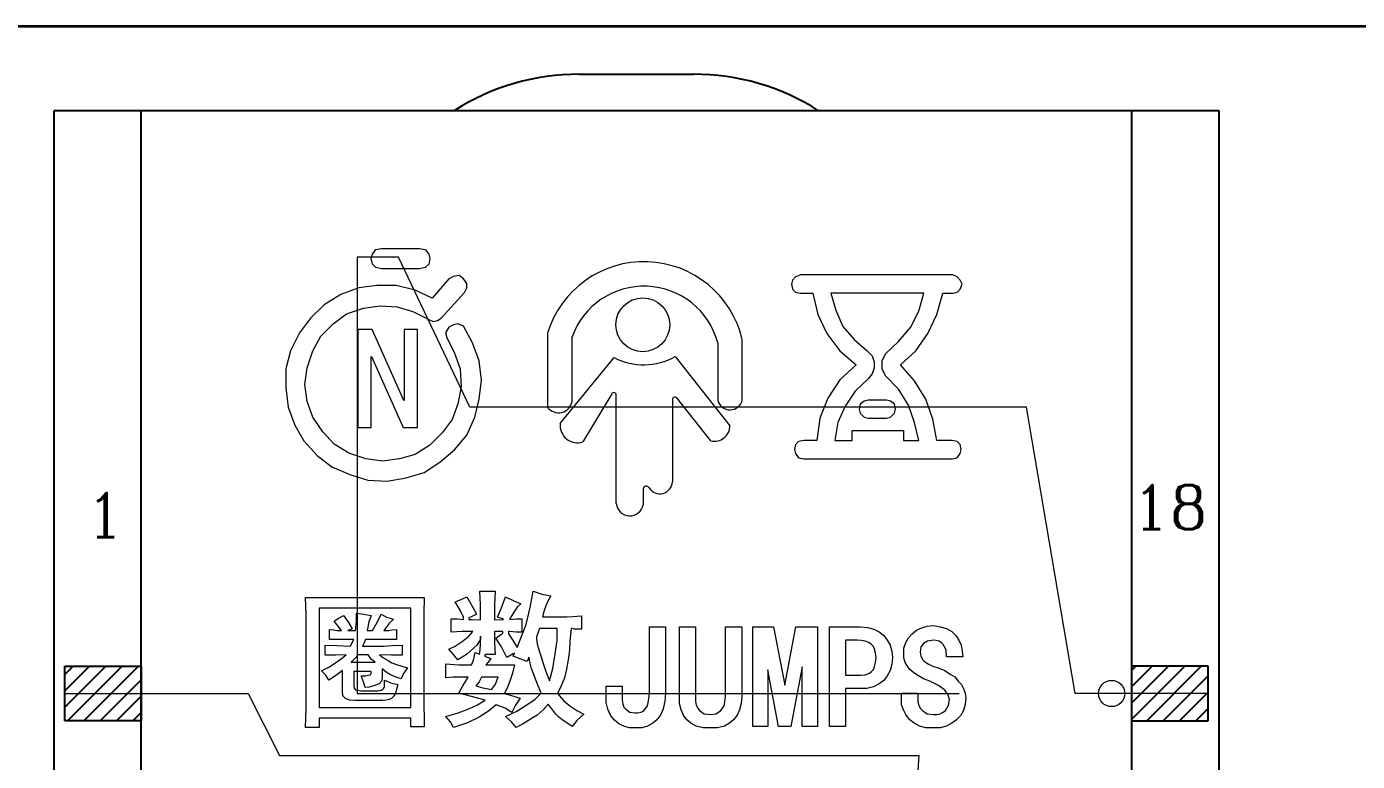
# Paper-space layout 'SW_Model_1' of a CAD drawing. Header units: millimetres. Extents: x 625 to 800, y 257 to 308.
# Drawn here: x 729.66 to 747.93, y 298.16 to 308.25 of the extents above; entities that cross this region are included whole.
import ezdxf

# ---------------------------------------------------------------- set-up
doc = ezdxf.new("R2010")
doc.units = ezdxf.units.MM
doc.linetypes.add('HIDDEN', pattern=[1.905, 1.27, -0.635])
doc.layers.add('剖面线层1', color=4, linetype='Continuous')
doc.layers.add('粗实线层', color=7, linetype='Continuous', lineweight=25)
doc.styles.add('SLDTEXTSTYLE28', font='ROMANC')

psp = doc.layouts.new('SW_Model_1')

# ---------------------------------------------------------------- hatches: boundary and pattern name
at = {"layer": '剖面线层1'}
h = psp.add_hatch(dxfattribs=at)
h.set_pattern_fill('ANSI31', color=256, scale=0.05, style=0)
h.paths.add_polyline_path([(730.18, 299.468), (730.18, 298.718), (731.23, 298.718), (731.23, 299.468)], flags=0)
h = psp.add_hatch(dxfattribs=at)
h.set_pattern_fill('ANSI31', color=256, scale=0.05, style=0)
h.paths.add_polyline_path([(744.83, 298.718), (745.88, 298.718), (745.88, 299.468), (744.83, 299.468)], flags=0)

# ---------------------------------------------------------------- linework, layer by layer
at = {"lineweight": 35}
psp.add_line((775.132, 308.248), (705.533, 308.248), dxfattribs=at)
at = {"color": 179, "linetype": 'Continuous', "lineweight": 25}
for p, q in [((737.247, 307.593), (738.813, 307.593)), ((731.23, 279.093), (731.23, 307.093)), ((730.18, 299.468), (731.23, 299.468)), ((730.18, 298.718), (730.18, 299.468)), ((731.23, 299.468), (731.23, 298.718)), ((745.88, 299.468), (744.83, 299.468)), ((744.83, 299.468), (744.83, 298.718)), ((745.88, 298.718), (745.88, 299.468)), ((731.23, 298.718), (730.18, 298.718)), ((744.83, 298.718), (745.88, 298.718))]:
    psp.add_line(p, q, dxfattribs=at)
at = {"color": 7, "linetype": 'Continuous', "lineweight": 25}
for p, q in [((731.23, 307.093), (730.03, 307.093)), ((730.03, 307.093), (730.03, 279.093)), ((744.83, 307.093), (731.23, 307.093)), ((746.03, 307.093), (744.83, 307.093)), ((744.83, 307.093), (744.83, 279.093)), ((746.03, 279.093), (746.03, 307.093))]:
    psp.add_line(p, q, dxfattribs=at)
at = {"color": 7, "linetype": 'Continuous', "lineweight": 18}
for p, q in [((734.406, 305.125), (734.452, 305.186)), ((734.452, 305.186), (734.529, 305.202)), ((734.529, 305.202), (735.054, 305.202)), ((735.054, 305.202), (735.131, 305.186)), ((735.131, 305.186), (735.178, 305.125)), ((734.39, 305.063), (734.406, 305.125)), ((734.406, 304.986), (734.39, 305.063)), ((734.452, 304.939), (734.406, 304.986)), ((735.178, 304.986), (735.131, 304.939)), ((735.178, 305.125), (735.193, 305.063)), ((735.193, 305.063), (735.178, 304.986)), ((734.529, 304.924), (734.452, 304.939)), ((735.054, 304.924), (734.529, 304.924)), ((735.131, 304.939), (735.054, 304.924)), ((735.517, 304.816), (735.456, 304.785)), ((735.595, 304.831), (735.517, 304.816)), ((735.656, 304.785), (735.595, 304.831)), ((740.216, 304.811), (740.174, 304.769)), ((740.285, 304.839), (740.216, 304.811)), ((742.377, 304.839), (740.285, 304.839)), ((742.433, 304.811), (742.377, 304.839)), ((742.474, 304.769), (742.433, 304.811)), ((734.22, 304.661), (733.973, 304.569)), ((734.467, 304.692), (734.22, 304.661)), ((734.73, 304.692), (734.467, 304.692)), ((734.992, 304.63), (734.73, 304.692)), ((735.224, 304.522), (734.992, 304.63)), ((735.456, 304.785), (735.224, 304.522)), ((735.703, 304.723), (735.656, 304.785)), ((735.672, 304.6), (735.703, 304.661)), ((735.703, 304.661), (735.703, 304.723)), ((740.174, 304.769), (740.16, 304.714)), ((740.16, 304.714), (740.174, 304.645)), ((740.174, 304.645), (740.216, 304.603)), ((742.433, 304.603), (742.474, 304.645)), ((742.502, 304.714), (742.474, 304.769)), ((742.474, 304.645), (742.502, 304.714)), ((733.742, 304.43), (733.557, 304.244)), ((733.973, 304.569), (733.742, 304.43)), ((735.348, 304.244), (735.672, 304.6)), ((740.216, 304.603), (740.285, 304.589)), ((740.285, 304.589), (740.451, 304.589)), ((740.451, 304.589), (740.521, 304.298)), ((741.976, 304.589), (740.701, 304.589)), ((740.701, 304.589), (740.77, 304.354)), ((741.906, 304.34), (741.976, 304.589)), ((742.156, 304.298), (742.239, 304.589)), ((742.239, 304.589), (742.377, 304.589)), ((742.377, 304.589), (742.433, 304.603)), ((733.557, 304.244), (733.402, 304.044)), ((733.865, 304.167), (734.051, 304.306)), ((734.051, 304.306), (734.282, 304.383)), ((734.282, 304.383), (734.514, 304.414)), ((734.514, 304.414), (734.745, 304.399)), ((734.745, 304.399), (734.962, 304.337)), ((734.962, 304.337), (735.178, 304.229)), ((735.301, 304.214), (735.348, 304.244)), ((740.521, 304.298), (740.645, 304.035)), ((740.77, 304.354), (740.867, 304.132)), ((741.795, 304.118), (741.906, 304.34)), ((742.031, 304.035), (742.156, 304.298)), ((733.695, 303.997), (733.865, 304.167)), ((734.402, 304.09), (734.205, 304.09)), ((734.205, 304.09), (734.205, 302.743)), ((734.835, 303.113), (734.402, 304.09)), ((735.024, 304.09), (734.842, 304.09)), ((734.842, 304.09), (734.842, 303.113)), ((735.024, 302.743), (735.024, 304.09)), ((735.178, 304.229), (735.239, 304.198)), ((735.239, 304.198), (735.301, 304.214)), ((735.456, 304.121), (735.409, 304.044)), ((735.517, 304.152), (735.456, 304.121)), ((735.579, 304.167), (735.517, 304.152)), ((735.656, 304.136), (735.579, 304.167)), ((735.78, 303.905), (735.656, 304.136)), ((740.867, 304.132), (741.019, 303.952)), ((741.629, 303.924), (741.795, 304.118)), ((733.402, 304.044), (733.279, 303.797)), ((733.587, 303.797), (733.695, 303.997)), ((735.409, 304.044), (735.425, 303.982)), ((735.425, 303.982), (735.533, 303.766)), ((735.873, 303.658), (735.78, 303.905)), ((736.81, 304.043), (736.81, 303.02)), ((737.146, 303.103), (737.146, 303.989)), ((739.148, 303.909), (739.148, 303.117)), ((739.484, 303.125), (739.484, 303.95)), ((740.645, 304.035), (740.825, 303.799)), ((741.019, 303.952), (741.2, 303.799)), ((741.449, 303.758), (741.629, 303.924)), ((741.865, 303.799), (742.031, 304.035)), ((733.279, 303.797), (733.217, 303.55)), ((733.51, 303.565), (733.587, 303.797)), ((734.386, 302.743), (734.386, 303.72)), ((734.386, 303.72), (734.394, 303.72)), ((734.394, 303.72), (734.827, 302.743)), ((735.533, 303.766), (735.61, 303.55)), ((736.984, 302.798), (737.725, 303.704)), ((738.563, 303.718), (739.315, 302.769)), ((740.825, 303.799), (741.047, 303.605)), ((741.2, 303.799), (741.269, 303.73)), ((741.269, 303.73), (741.297, 303.647)), ((741.407, 303.661), (741.449, 303.758)), ((741.657, 303.605), (741.865, 303.799)), ((733.217, 303.55), (733.217, 303.287)), ((733.479, 303.334), (733.51, 303.565)), ((735.61, 303.55), (735.625, 303.303)), ((735.903, 303.395), (735.873, 303.658)), ((741.047, 303.605), (740.825, 303.397)), ((741.297, 303.564), (741.269, 303.481)), ((741.297, 303.647), (741.297, 303.564)), ((741.407, 303.55), (741.407, 303.661)), ((741.449, 303.453), (741.407, 303.55)), ((741.851, 303.383), (741.657, 303.605)), ((733.51, 303.102), (733.479, 303.334)), ((735.873, 303.133), (735.903, 303.395)), ((740.825, 303.397), (740.659, 303.148)), ((741.213, 303.411), (741.033, 303.245)), ((741.269, 303.481), (741.213, 303.411)), ((741.629, 303.273), (741.449, 303.453)), ((742.003, 303.134), (741.851, 303.383)), ((733.217, 303.287), (733.248, 303.025)), ((735.625, 303.303), (735.579, 303.071)), ((737.691, 303.207), (737.295, 302.548)), ((737.754, 301.702), (737.754, 303.19)), ((739.052, 302.561), (738.584, 303.15)), ((740.659, 303.148), (740.548, 302.871)), ((741.033, 303.245), (740.895, 303.037)), ((741.768, 303.051), (741.629, 303.273)), ((733.248, 303.025), (733.34, 302.778)), ((733.587, 302.886), (733.51, 303.102)), ((734.842, 303.113), (734.835, 303.113)), ((735.579, 303.071), (735.502, 302.855)), ((735.811, 302.886), (735.873, 303.133)), ((738.525, 303.129), (738.525, 301.998)), ((740.895, 303.037), (740.798, 302.815)), ((741.103, 303.065), (741.089, 302.995)), ((741.089, 302.995), (741.103, 302.94)), ((741.158, 303.106), (741.103, 303.065)), ((741.213, 303.12), (741.158, 303.106)), ((741.463, 303.12), (741.213, 303.12)), ((741.518, 303.106), (741.463, 303.12)), ((741.574, 303.065), (741.518, 303.106)), ((741.588, 302.995), (741.574, 303.065)), ((741.574, 302.94), (741.588, 302.995)), ((741.851, 302.815), (741.768, 303.051)), ((742.1, 302.857), (742.003, 303.134)), ((733.726, 302.685), (733.587, 302.886)), ((735.502, 302.855), (735.363, 302.67)), ((735.703, 302.639), (735.811, 302.886)), ((740.548, 302.871), (740.507, 302.566)), ((740.798, 302.815), (740.756, 302.566)), ((741.103, 302.94), (741.158, 302.885)), ((741.158, 302.885), (741.213, 302.871)), ((741.213, 302.871), (741.463, 302.871)), ((741.463, 302.871), (741.518, 302.885)), ((741.518, 302.885), (741.574, 302.94)), ((741.906, 302.566), (741.851, 302.815)), ((742.156, 302.566), (742.1, 302.857)), ((733.34, 302.778), (733.464, 302.562)), ((733.881, 302.515), (733.726, 302.685)), ((734.205, 302.743), (734.386, 302.743)), ((734.827, 302.743), (735.024, 302.743)), ((735.363, 302.67), (735.193, 302.5)), ((735.533, 302.438), (735.703, 302.639)), ((740.992, 302.566), (740.992, 302.704)), ((740.992, 302.704), (741.698, 302.704)), ((741.698, 302.704), (741.698, 302.566)), ((733.464, 302.562), (733.649, 302.361)), ((734.081, 302.392), (733.881, 302.515)), ((735.193, 302.5), (734.992, 302.376)), ((735.332, 302.268), (735.533, 302.438)), ((740.216, 302.51), (740.202, 302.441)), ((740.202, 302.441), (740.216, 302.386)), ((740.257, 302.552), (740.216, 302.51)), ((740.327, 302.566), (740.257, 302.552)), ((740.507, 302.566), (740.327, 302.566)), ((740.756, 302.566), (740.992, 302.566)), ((741.698, 302.566), (741.906, 302.566)), ((742.364, 302.566), (742.156, 302.566)), ((742.433, 302.552), (742.364, 302.566)), ((742.474, 302.51), (742.433, 302.552)), ((742.488, 302.441), (742.474, 302.51)), ((742.474, 302.386), (742.488, 302.441)), ((733.649, 302.361), (733.85, 302.206)), ((734.313, 302.314), (734.081, 302.392)), ((734.545, 302.284), (734.313, 302.314)), ((734.776, 302.314), (734.545, 302.284)), ((734.992, 302.376), (734.776, 302.314)), ((735.116, 302.129), (735.332, 302.268)), ((740.216, 302.386), (740.257, 302.33)), ((740.257, 302.33), (740.327, 302.316)), ((740.327, 302.316), (742.364, 302.316)), ((742.364, 302.316), (742.433, 302.33)), ((742.433, 302.33), (742.474, 302.386)), ((733.85, 302.206), (734.097, 302.098)), ((734.097, 302.098), (734.344, 302.021)), ((734.606, 302.006), (734.869, 302.052)), ((734.869, 302.052), (735.116, 302.129)), ((734.344, 302.021), (734.606, 302.006)), ((738.123, 301.896), (738.123, 301.685)), ((733.487, 300.409), (735.118, 300.409)), ((733.495, 300.184), (733.487, 300.409)), ((735.118, 300.409), (735.11, 300.192)), ((735.624, 300.382), (735.704, 300.422)), ((735.704, 300.422), (735.776, 300.294)), ((735.889, 300.312), (735.881, 300.497)), ((735.881, 300.497), (736.09, 300.497)), ((736.09, 300.497), (736.082, 300.312)), ((736.178, 300.269), (736.234, 300.422)), ((736.234, 300.422), (736.347, 300.366)), ((736.571, 300.272), (736.612, 300.497)), ((736.612, 300.497), (736.732, 300.457)), ((736.732, 300.457), (736.853, 300.433)), ((736.853, 300.433), (736.812, 300.36)), ((733.672, 300.264), (733.672, 298.899)), ((734.933, 300.264), (733.672, 300.264)), ((734.933, 298.899), (734.933, 300.264)), ((735.543, 300.35), (735.624, 300.382)), ((735.616, 300.229), (735.543, 300.35)), ((735.654, 300.141), (735.616, 300.229)), ((735.776, 300.294), (735.833, 300.181)), ((735.889, 300.103), (735.889, 300.312)), ((736.082, 300.312), (736.082, 300.103)), ((736.122, 300.141), (736.178, 300.269)), ((736.347, 300.366), (736.443, 300.326)), ((736.395, 300.277), (736.355, 300.221)), ((736.443, 300.326), (736.395, 300.277)), ((736.515, 300.039), (736.571, 300.272)), ((736.764, 300.232), (736.74, 300.144)), ((736.788, 300.296), (736.764, 300.232)), ((736.812, 300.36), (736.788, 300.296)), ((733.495, 299.967), (733.495, 300.184)), ((733.882, 300.084), (733.942, 300.128)), ((733.934, 300.017), (733.882, 300.084)), ((733.942, 300.128), (734.008, 300.165)), ((734.008, 300.165), (734.075, 300.069)), ((734.075, 300.069), (734.127, 299.98)), ((734.171, 299.958), (734.186, 300.084)), ((734.186, 300.084), (734.186, 300.195)), ((734.186, 300.195), (734.289, 300.18)), ((734.289, 300.18), (734.386, 300.165)), ((734.356, 300.077), (734.334, 299.958)), ((734.386, 300.165), (734.356, 300.077)), ((734.408, 299.958), (734.475, 300.077)), ((734.475, 300.077), (734.526, 300.18)), ((734.526, 300.18), (734.6, 300.143)), ((734.63, 300.047), (734.563, 299.958)), ((734.6, 300.143), (734.697, 300.114)), ((734.697, 300.114), (734.63, 300.047)), ((735.11, 300.192), (735.11, 299.967)), ((735.487, 299.935), (735.487, 300.12)), ((735.487, 300.12), (735.567, 300.12)), ((735.567, 300.12), (735.654, 300.111)), ((735.654, 300.111), (735.654, 300.141)), ((735.752, 300.141), (735.731, 300.131)), ((735.731, 300.131), (735.731, 300.111)), ((735.731, 300.111), (735.768, 300.111)), ((735.833, 300.181), (735.752, 300.141)), ((735.768, 300.111), (735.889, 300.103)), ((736.082, 300.103), (736.194, 300.111)), ((736.194, 300.117), (736.122, 300.141)), ((736.207, 300.111), (736.194, 300.117)), ((736.194, 300.111), (736.207, 300.111)), ((736.322, 300.165), (736.29, 300.111)), ((736.29, 300.111), (736.379, 300.12)), ((736.355, 300.221), (736.322, 300.165)), ((736.379, 300.12), (736.459, 300.12)), ((736.459, 300.12), (736.459, 299.935)), ((736.74, 300.144), (737.069, 300.144)), ((737.069, 300.144), (737.158, 300.152)), ((737.158, 300.152), (737.278, 300.16)), ((737.278, 300.16), (737.278, 299.975)), ((733.495, 299.148), (733.495, 299.967)), ((733.816, 299.832), (733.816, 299.973)), ((733.816, 299.973), (733.875, 299.966)), ((733.875, 299.966), (733.919, 299.958)), ((733.919, 299.958), (733.956, 299.958)), ((733.979, 299.958), (733.934, 300.017)), ((733.956, 299.958), (733.979, 299.958)), ((734.127, 299.98), (734.067, 299.958)), ((734.067, 299.958), (734.171, 299.958)), ((734.334, 299.958), (734.408, 299.958)), ((734.563, 299.958), (734.593, 299.958)), ((734.593, 299.958), (734.63, 299.958)), ((734.63, 299.958), (734.674, 299.966)), ((734.674, 299.966), (734.734, 299.973)), ((734.734, 299.973), (734.734, 299.832)), ((735.11, 299.967), (735.11, 299.14)), ((735.64, 299.943), (735.487, 299.935)), ((735.784, 299.943), (735.64, 299.943)), ((735.64, 299.806), (735.728, 299.879)), ((735.728, 299.879), (735.784, 299.943)), ((735.889, 299.758), (735.889, 299.879)), ((735.889, 299.879), (735.889, 299.838)), ((736.194, 299.943), (736.082, 299.943)), ((736.082, 299.943), (736.082, 299.782)), ((736.098, 299.854), (736.17, 299.903)), ((736.17, 299.903), (736.196, 299.923)), ((736.196, 299.943), (736.194, 299.943)), ((736.196, 299.923), (736.196, 299.943)), ((736.29, 299.943), (736.273, 299.943)), ((736.273, 299.943), (736.273, 299.913)), ((736.273, 299.913), (736.339, 299.814)), ((736.379, 299.935), (736.29, 299.943)), ((736.459, 299.935), (736.379, 299.935)), ((736.427, 299.806), (736.515, 300.039)), ((736.676, 299.919), (736.66, 299.871)), ((736.66, 299.871), (736.66, 299.838)), ((736.7, 299.983), (736.676, 299.919)), ((736.941, 299.983), (736.7, 299.983)), ((736.941, 299.822), (736.941, 299.983)), ((737.126, 299.903), (737.118, 299.806)), ((737.134, 299.983), (737.126, 299.903)), ((737.15, 299.983), (737.134, 299.983)), ((737.182, 299.975), (737.15, 299.983)), ((737.222, 299.975), (737.182, 299.975)), ((737.278, 299.975), (737.222, 299.975)), ((738.208, 299.098), (738.208, 300.009)), ((738.208, 300.009), (738.43, 300.009)), ((738.43, 300.009), (738.43, 299.098)), ((738.62, 299.05), (738.62, 300.009)), ((738.62, 300.009), (738.842, 300.009)), ((738.842, 300.009), (738.842, 299.042)), ((739.254, 299.042), (739.254, 300.009)), ((739.254, 300.009), (739.476, 300.009)), ((739.476, 300.009), (739.476, 299.05)), ((739.627, 298.638), (739.627, 300.009)), ((739.627, 300.009), (739.912, 300.009)), ((739.912, 300.009), (740.067, 299.207)), ((740.067, 299.207), (740.221, 300.009)), ((740.221, 300.009), (740.515, 300.009)), ((740.515, 300.009), (740.515, 298.638)), ((740.681, 298.638), (740.681, 300.009)), ((740.681, 300.009), (741.109, 300.009)), ((741.109, 300.009), (741.204, 300.001)), ((741.204, 300.001), (741.291, 299.978)), ((741.291, 299.978), (741.363, 299.938)), ((741.363, 299.938), (741.426, 299.89)), ((741.426, 299.89), (741.474, 299.827)), ((741.728, 299.795), (741.767, 299.859)), ((741.767, 299.859), (741.815, 299.914)), ((741.815, 299.914), (741.878, 299.962)), ((741.878, 299.962), (741.949, 299.993)), ((741.949, 299.993), (742.021, 300.017)), ((742.021, 300.017), (742.108, 300.025)), ((742.108, 300.025), (742.203, 300.009)), ((742.203, 300.009), (742.29, 299.986)), ((742.29, 299.986), (742.362, 299.946)), ((742.362, 299.946), (742.417, 299.89)), ((742.417, 299.89), (742.457, 299.827)), ((733.757, 299.618), (733.757, 299.758)), ((733.757, 299.758), (733.919, 299.751)), ((733.964, 299.832), (733.816, 299.832)), ((733.919, 299.751), (734.104, 299.744)), ((734.149, 299.832), (733.964, 299.832)), ((734.104, 299.744), (734.127, 299.795)), ((734.127, 299.795), (734.149, 299.832)), ((734.289, 299.781), (734.267, 299.744)), ((734.267, 299.744), (734.563, 299.744)), ((734.312, 299.832), (734.289, 299.781)), ((734.541, 299.832), (734.312, 299.832)), ((734.623, 299.832), (734.541, 299.832)), ((734.563, 299.744), (734.682, 299.751)), ((734.734, 299.832), (734.623, 299.832)), ((734.682, 299.751), (734.815, 299.758)), ((734.815, 299.758), (734.815, 299.618)), ((735.455, 299.702), (735.543, 299.742)), ((735.519, 299.63), (735.455, 299.702)), ((735.543, 299.742), (735.64, 299.806)), ((735.8, 299.718), (735.696, 299.63)), ((735.841, 299.758), (735.8, 299.718)), ((735.873, 299.806), (735.841, 299.758)), ((735.889, 299.838), (735.873, 299.806)), ((735.882, 299.651), (735.889, 299.758)), ((736.082, 299.782), (736.09, 299.63)), ((736.178, 299.734), (736.098, 299.854)), ((736.25, 299.589), (736.178, 299.734)), ((736.339, 299.814), (736.391, 299.725)), ((736.391, 299.725), (736.427, 299.806)), ((736.66, 299.838), (736.668, 299.774)), ((736.668, 299.774), (736.692, 299.694)), ((736.692, 299.694), (736.724, 299.597)), ((736.917, 299.638), (736.941, 299.822)), ((737.11, 299.686), (737.094, 299.557)), ((737.118, 299.806), (737.11, 299.686)), ((741.062, 299.827), (740.903, 299.827)), ((740.903, 299.827), (740.903, 299.343)), ((741.117, 299.819), (741.062, 299.827)), ((741.173, 299.811), (741.117, 299.819)), ((741.22, 299.795), (741.173, 299.811)), ((741.252, 299.771), (741.22, 299.795)), ((741.284, 299.74), (741.252, 299.771)), ((741.299, 299.7), (741.284, 299.74)), ((741.315, 299.653), (741.299, 299.7)), ((741.474, 299.827), (741.513, 299.756)), ((741.513, 299.756), (741.537, 299.676)), ((741.537, 299.676), (741.545, 299.589)), ((741.704, 299.716), (741.728, 299.795)), ((741.704, 299.637), (741.704, 299.716)), ((741.934, 299.732), (741.926, 299.661)), ((741.973, 299.779), (741.934, 299.732)), ((742.029, 299.811), (741.973, 299.779)), ((742.108, 299.827), (742.029, 299.811)), ((742.148, 299.819), (742.108, 299.827)), ((742.187, 299.811), (742.148, 299.819)), ((742.219, 299.787), (742.187, 299.811)), ((742.243, 299.764), (742.219, 299.787)), ((742.282, 299.692), (742.243, 299.764)), ((742.29, 299.597), (742.282, 299.692)), ((742.457, 299.827), (742.489, 299.756)), ((742.489, 299.756), (742.504, 299.676)), ((742.504, 299.676), (742.512, 299.597)), ((733.905, 299.618), (733.757, 299.618)), ((733.808, 299.455), (733.897, 299.514)), ((733.897, 299.514), (733.979, 299.573)), ((734.045, 299.625), (733.905, 299.618)), ((733.979, 299.573), (734.045, 299.625)), ((734.164, 299.573), (734.112, 299.521)), ((734.112, 299.521), (734.445, 299.521)), ((734.208, 299.625), (734.164, 299.573)), ((734.349, 299.625), (734.208, 299.625)), ((734.393, 299.558), (734.349, 299.625)), ((734.445, 299.521), (734.393, 299.558)), ((734.667, 299.618), (734.504, 299.625)), ((734.504, 299.625), (734.549, 299.588)), ((734.549, 299.588), (734.623, 299.544)), ((734.623, 299.544), (734.674, 299.514)), ((734.815, 299.618), (734.667, 299.618)), ((734.674, 299.514), (734.734, 299.492)), ((734.734, 299.492), (734.808, 299.47)), ((735.415, 299.308), (735.415, 299.501)), ((735.415, 299.501), (735.592, 299.485)), ((735.576, 299.557), (735.519, 299.63)), ((735.696, 299.63), (735.576, 299.557)), ((735.768, 299.485), (735.792, 299.549)), ((735.792, 299.549), (735.816, 299.654)), ((735.816, 299.654), (735.874, 299.633)), ((735.874, 299.633), (735.882, 299.651)), ((735.957, 299.63), (735.946, 299.607)), ((735.946, 299.607), (736.033, 299.573)), ((736.09, 299.63), (735.957, 299.63)), ((735.993, 299.525), (735.961, 299.485)), ((736.033, 299.573), (735.993, 299.525)), ((736.339, 299.638), (736.25, 299.589)), ((736.339, 299.605), (736.357, 299.647)), ((736.357, 299.647), (736.339, 299.638)), ((736.443, 299.565), (736.339, 299.605)), ((736.531, 299.533), (736.443, 299.565)), ((736.551, 299.592), (736.531, 299.533)), ((736.571, 299.509), (736.551, 299.592)), ((736.588, 299.437), (736.571, 299.509)), ((736.724, 299.597), (736.756, 299.493)), ((736.756, 299.493), (736.788, 299.397)), ((736.885, 299.437), (736.917, 299.638)), ((737.094, 299.557), (737.069, 299.429)), ((741.299, 299.462), (741.315, 299.518)), ((741.323, 299.589), (741.315, 299.653)), ((741.315, 299.518), (741.323, 299.589)), ((741.537, 299.494), (741.513, 299.407)), ((741.545, 299.589), (741.537, 299.494)), ((741.704, 299.581), (741.704, 299.637)), ((741.72, 299.518), (741.704, 299.581)), ((741.751, 299.47), (741.72, 299.518)), ((741.926, 299.661), (741.934, 299.605)), ((741.934, 299.605), (741.965, 299.557)), ((741.965, 299.557), (741.989, 299.526)), ((741.989, 299.526), (742.037, 299.502)), ((742.037, 299.502), (742.1, 299.47)), ((742.512, 299.597), (742.29, 299.597)), ((730.18, 299.468), (731.23, 299.468)), ((730.18, 298.718), (730.18, 299.468)), ((731.23, 299.468), (731.23, 298.718)), ((733.705, 299.403), (733.808, 299.455)), ((733.764, 299.344), (733.705, 299.403)), ((733.808, 299.277), (733.764, 299.344)), ((733.912, 299.344), (733.808, 299.277)), ((733.993, 299.41), (733.912, 299.344)), ((733.993, 299.122), (733.993, 299.41)), ((734.386, 299.396), (734.149, 299.396)), ((734.149, 299.396), (734.149, 299.196)), ((734.282, 299.255), (734.252, 299.336)), ((734.252, 299.336), (734.312, 299.336)), ((734.312, 299.336), (734.349, 299.344)), ((734.349, 299.344), (734.378, 299.351)), ((734.378, 299.351), (734.386, 299.366)), ((734.386, 299.366), (734.386, 299.396)), ((734.541, 299.314), (734.534, 299.277)), ((734.593, 299.388), (734.541, 299.433)), ((734.541, 299.433), (734.541, 299.359)), ((734.541, 299.359), (734.541, 299.314)), ((734.652, 299.351), (734.593, 299.388)), ((734.719, 299.322), (734.652, 299.351)), ((734.8, 299.292), (734.719, 299.322)), ((734.83, 299.366), (734.8, 299.292)), ((734.808, 299.47), (734.889, 299.447)), ((734.889, 299.447), (734.83, 299.366)), ((735.511, 299.316), (735.415, 299.308)), ((735.592, 299.316), (735.511, 299.316)), ((735.592, 299.485), (735.768, 299.485)), ((735.656, 299.316), (735.592, 299.316)), ((735.648, 299.196), (735.72, 299.316)), ((735.72, 299.316), (735.656, 299.316)), ((735.905, 299.316), (735.873, 299.252)), ((736.13, 299.316), (735.905, 299.316)), ((735.961, 299.485), (736.242, 299.485)), ((736.09, 299.212), (736.13, 299.316)), ((736.242, 299.485), (736.355, 299.485)), ((736.331, 299.373), (736.298, 299.276)), ((736.355, 299.485), (736.331, 299.373)), ((736.652, 299.268), (736.588, 299.437)), ((736.788, 299.397), (736.812, 299.324)), ((736.812, 299.324), (736.837, 299.268)), ((736.837, 299.268), (736.885, 299.437)), ((737.069, 299.429), (737.045, 299.308)), ((739.983, 298.638), (739.833, 299.417)), ((739.833, 299.417), (739.833, 298.638)), ((740.308, 299.458), (740.15, 298.638)), ((740.308, 298.638), (740.308, 299.458)), ((740.903, 299.343), (741.062, 299.343)), ((741.062, 299.343), (741.117, 299.343)), ((741.117, 299.343), (741.173, 299.351)), ((741.173, 299.351), (741.22, 299.367)), ((741.22, 299.367), (741.252, 299.391)), ((741.252, 299.391), (741.284, 299.423)), ((741.284, 299.423), (741.299, 299.462)), ((741.474, 299.335), (741.426, 299.272)), ((741.513, 299.407), (741.474, 299.335)), ((741.783, 299.423), (741.751, 299.47)), ((741.838, 299.375), (741.783, 299.423)), ((741.902, 299.335), (741.838, 299.375)), ((741.973, 299.296), (741.902, 299.335)), ((742.1, 299.47), (742.187, 299.439)), ((742.187, 299.439), (742.267, 299.407)), ((742.267, 299.407), (742.338, 299.359)), ((742.338, 299.359), (742.401, 299.32)), ((742.401, 299.32), (742.449, 299.264)), ((745.88, 299.468), (744.83, 299.468)), ((744.83, 299.468), (744.83, 298.718)), ((745.88, 298.718), (745.88, 299.468)), ((733.495, 298.891), (733.495, 299.148)), ((734.149, 299.196), (734.156, 299.166)), ((734.156, 299.166), (734.171, 299.144)), ((734.171, 299.144), (734.201, 299.137)), ((734.201, 299.137), (734.245, 299.129)), ((734.245, 299.129), (734.482, 299.129)), ((734.304, 299.174), (734.282, 299.255)), ((734.363, 299.181), (734.304, 299.174)), ((734.423, 299.196), (734.363, 299.181)), ((734.46, 299.211), (734.423, 299.196)), ((734.497, 299.225), (734.46, 299.211)), ((734.482, 299.129), (734.526, 299.137)), ((734.519, 299.248), (734.497, 299.225)), ((734.534, 299.277), (734.519, 299.248)), ((734.526, 299.137), (734.549, 299.151)), ((734.549, 299.151), (734.563, 299.166)), ((734.563, 299.166), (734.571, 299.188)), ((734.571, 299.225), (734.571, 299.277)), ((734.571, 299.277), (734.66, 299.24)), ((734.571, 299.188), (734.571, 299.225)), ((734.66, 299.24), (734.756, 299.218)), ((734.741, 299.166), (734.726, 299.114)), ((734.756, 299.218), (734.741, 299.166)), ((735.11, 299.14), (735.11, 299.027)), ((735.592, 299.099), (735.648, 299.196)), ((735.873, 299.252), (735.825, 299.196)), ((735.825, 299.196), (735.921, 299.172)), ((735.921, 299.172), (736.041, 299.148)), ((736.041, 299.148), (736.09, 299.212)), ((736.258, 299.18), (736.218, 299.091)), ((736.298, 299.276), (736.258, 299.18)), ((736.724, 299.099), (736.652, 299.268)), ((736.997, 299.196), (736.949, 299.091)), ((737.045, 299.308), (736.997, 299.196)), ((737.613, 299.09), (737.613, 299.193)), ((737.613, 299.193), (737.835, 299.193)), ((737.835, 299.193), (737.835, 299.066)), ((741.101, 299.161), (740.903, 299.161)), ((740.903, 299.161), (740.903, 298.638)), ((741.196, 299.161), (741.101, 299.161)), ((741.284, 299.185), (741.196, 299.161)), ((741.363, 299.224), (741.284, 299.185)), ((741.426, 299.272), (741.363, 299.224)), ((742.06, 299.264), (741.973, 299.296)), ((742.179, 299.201), (742.06, 299.264)), ((742.259, 299.145), (742.179, 299.201)), ((742.306, 299.082), (742.259, 299.145)), ((742.449, 299.264), (742.496, 299.217)), ((742.496, 299.217), (742.52, 299.161)), ((742.52, 299.161), (742.544, 299.098)), ((734.001, 299.063), (733.993, 299.122)), ((734.038, 299.025), (734.001, 299.063)), ((734.09, 299.003), (734.038, 299.025)), ((734.164, 298.996), (734.09, 299.003)), ((734.549, 298.996), (734.164, 298.996)), ((734.593, 299.003), (734.549, 298.996)), ((734.637, 299.011), (734.593, 299.003)), ((734.667, 299.025), (734.637, 299.011)), ((734.689, 299.048), (734.667, 299.025)), ((734.711, 299.077), (734.689, 299.048)), ((734.726, 299.114), (734.711, 299.077)), ((735.11, 299.027), (735.11, 298.907)), ((735.768, 299.051), (735.592, 299.099)), ((735.953, 299.003), (735.768, 299.051)), ((735.849, 298.939), (735.953, 299.003)), ((736.218, 299.091), (736.331, 299.059)), ((736.331, 299.059), (736.435, 299.027)), ((736.435, 299.027), (736.371, 298.931)), ((736.515, 298.931), (736.636, 299.011)), ((736.636, 299.011), (736.724, 299.099)), ((736.82, 298.947), (736.748, 298.867)), ((736.869, 298.883), (736.82, 298.947)), ((736.949, 299.091), (737.029, 298.995)), ((737.029, 298.995), (737.118, 298.923)), ((737.613, 298.971), (737.613, 299.09)), ((737.637, 298.876), (737.613, 298.971)), ((737.835, 299.066), (737.835, 299.003)), ((737.835, 299.003), (737.843, 298.947)), ((737.843, 298.947), (737.859, 298.907)), ((738.176, 298.915), (738.192, 298.963)), ((738.192, 298.963), (738.2, 299.026)), ((738.2, 299.026), (738.208, 299.098)), ((738.422, 298.987), (738.398, 298.884)), ((738.43, 299.098), (738.422, 298.987)), ((738.62, 298.955), (738.62, 299.05)), ((738.644, 298.868), (738.62, 298.955)), ((738.842, 299.042), (738.842, 298.987)), ((738.842, 298.987), (738.85, 298.931)), ((739.238, 298.931), (739.246, 298.987)), ((739.246, 298.987), (739.254, 299.042)), ((739.468, 298.955), (739.444, 298.868)), ((739.476, 299.05), (739.468, 298.955)), ((741.672, 299.026), (741.672, 299.098)), ((741.672, 299.098), (741.894, 299.098)), ((741.672, 298.939), (741.672, 299.026)), ((741.894, 299.098), (741.894, 299.034)), ((741.894, 299.034), (741.894, 298.979)), ((741.894, 298.979), (741.91, 298.931)), ((742.33, 299.01), (742.306, 299.082)), ((742.314, 298.931), (742.33, 299.01)), ((742.544, 298.947), (742.52, 298.86)), ((742.544, 299.098), (742.552, 299.034)), ((742.552, 299.034), (742.544, 298.947)), ((733.487, 298.626), (733.495, 298.891)), ((733.672, 298.899), (734.933, 298.899)), ((735.11, 298.907), (735.118, 298.778)), ((735.118, 298.778), (735.118, 298.634)), ((735.415, 298.778), (735.584, 298.826)), ((735.479, 298.706), (735.415, 298.778)), ((735.584, 298.826), (735.728, 298.883)), ((735.873, 298.77), (735.712, 298.69)), ((735.728, 298.883), (735.849, 298.939)), ((736.001, 298.85), (735.873, 298.77)), ((736.106, 298.939), (736.001, 298.85)), ((736.226, 298.891), (736.106, 298.939)), ((736.322, 298.834), (736.226, 298.891)), ((736.234, 298.778), (736.387, 298.85)), ((736.314, 298.706), (736.234, 298.778)), ((736.371, 298.931), (736.322, 298.834)), ((736.387, 298.85), (736.515, 298.931)), ((736.612, 298.762), (736.547, 298.722)), ((736.668, 298.794), (736.612, 298.762)), ((736.748, 298.867), (736.668, 298.794)), ((736.925, 298.81), (736.869, 298.883)), ((736.965, 298.77), (736.925, 298.81)), ((737.013, 298.73), (736.965, 298.77)), ((737.118, 298.923), (737.214, 298.859)), ((737.214, 298.859), (737.31, 298.81)), ((737.31, 298.81), (737.214, 298.722)), ((737.676, 298.796), (737.637, 298.876)), ((737.724, 298.733), (737.676, 298.796)), ((737.859, 298.907), (737.883, 298.876)), ((737.883, 298.876), (737.938, 298.836)), ((737.938, 298.836), (738.009, 298.828)), ((738.009, 298.828), (738.049, 298.828)), ((738.049, 298.828), (738.089, 298.836)), ((738.089, 298.836), (738.128, 298.852)), ((738.128, 298.852), (738.152, 298.884)), ((738.152, 298.884), (738.176, 298.915)), ((738.366, 298.804), (738.311, 298.733)), ((738.398, 298.884), (738.366, 298.804)), ((738.675, 298.796), (738.644, 298.868)), ((738.723, 298.733), (738.675, 298.796)), ((738.85, 298.931), (738.874, 298.892)), ((738.874, 298.892), (738.897, 298.86)), ((738.897, 298.86), (738.961, 298.812)), ((738.961, 298.812), (739.048, 298.804)), ((739.048, 298.804), (739.127, 298.812)), ((739.127, 298.812), (739.191, 298.86)), ((739.191, 298.86), (739.214, 298.892)), ((739.214, 298.892), (739.238, 298.931)), ((739.413, 298.796), (739.365, 298.733)), ((739.444, 298.868), (739.413, 298.796)), ((741.696, 298.868), (741.672, 298.939)), ((741.735, 298.796), (741.696, 298.868)), ((741.783, 298.733), (741.735, 298.796)), ((741.91, 298.931), (741.926, 298.892)), ((741.926, 298.892), (741.957, 298.86)), ((741.957, 298.86), (742.021, 298.812)), ((742.021, 298.812), (742.108, 298.804)), ((742.108, 298.804), (742.156, 298.804)), ((742.156, 298.804), (742.203, 298.812)), ((742.203, 298.812), (742.243, 298.836)), ((742.243, 298.836), (742.275, 298.86)), ((742.275, 298.86), (742.314, 298.931)), ((742.481, 298.788), (742.425, 298.733)), ((742.52, 298.86), (742.481, 298.788)), ((731.23, 298.718), (730.18, 298.718)), ((733.672, 298.626), (733.487, 298.626)), ((734.933, 298.754), (733.672, 298.754)), ((733.672, 298.754), (733.672, 298.626)), ((734.933, 298.634), (734.933, 298.754)), ((735.118, 298.634), (734.933, 298.634)), ((735.519, 298.626), (735.479, 298.706)), ((735.712, 298.69), (735.519, 298.626)), ((736.379, 298.626), (736.314, 298.706)), ((736.467, 298.674), (736.379, 298.626)), ((736.547, 298.722), (736.467, 298.674)), ((737.077, 298.69), (737.013, 298.73)), ((737.15, 298.642), (737.077, 298.69)), ((737.214, 298.722), (737.15, 298.642)), ((737.787, 298.677), (737.724, 298.733)), ((737.859, 298.646), (737.787, 298.677)), ((737.93, 298.622), (737.859, 298.646)), ((738.017, 298.622), (737.93, 298.622)), ((738.105, 298.622), (738.017, 298.622)), ((738.184, 298.646), (738.105, 298.622)), ((738.255, 298.685), (738.184, 298.646)), ((738.311, 298.733), (738.255, 298.685)), ((738.778, 298.685), (738.723, 298.733)), ((738.85, 298.646), (738.778, 298.685)), ((738.945, 298.622), (738.85, 298.646)), ((739.048, 298.622), (738.945, 298.622)), ((739.143, 298.622), (739.048, 298.622)), ((739.238, 298.646), (739.143, 298.622)), ((739.31, 298.685), (739.238, 298.646)), ((739.365, 298.733), (739.31, 298.685)), ((739.833, 298.638), (739.627, 298.638)), ((740.15, 298.638), (739.983, 298.638)), ((740.515, 298.638), (740.308, 298.638)), ((740.903, 298.638), (740.681, 298.638)), ((741.846, 298.685), (741.783, 298.733)), ((741.918, 298.646), (741.846, 298.685)), ((742.005, 298.622), (741.918, 298.646)), ((742.108, 298.622), (742.005, 298.622)), ((742.203, 298.622), (742.108, 298.622)), ((742.29, 298.646), (742.203, 298.622)), ((742.362, 298.685), (742.29, 298.646)), ((742.425, 298.733), (742.362, 298.685)), ((744.83, 298.718), (745.88, 298.718))]:
    psp.add_line(p, q, dxfattribs=at)
at = {"color": 5, "linetype": 'Continuous', "lineweight": 18}
for p, q in [((734.765, 305.085), (734.198, 305.085)), ((734.198, 305.085), (734.198, 299.093)), ((735.744, 303.023), (734.765, 305.085)), ((743.387, 303.023), (735.744, 303.023)), ((744.055, 299.093), (743.387, 303.023)), ((730.18, 299.093), (732.7, 299.093)), ((732.7, 299.093), (733.131, 298.241)), ((734.198, 299.093), (742.462, 299.093)), ((745.88, 299.093), (744.055, 299.093)), ((733.131, 298.241), (741.907, 298.241)), ((741.907, 298.241), (741.554, 293.067))]:
    psp.add_line(p, q, dxfattribs=at)
at = {"color": 7, "linetype": 'HIDDEN', "lineweight": 18}
psp.add_line((731.23, 304.718), (731.23, 281.468), dxfattribs=at)
at = {"color": 7, "linetype": 'Continuous', "lineweight": 18}
psp.add_circle((738.118, 304.155), 0.37, dxfattribs=at)
at = {"color": 5, "linetype": 'Continuous', "lineweight": 18}
psp.add_circle((744.556, 299.093), 0.18, dxfattribs=at)
at = {"color": 179, "linetype": 'Continuous', "lineweight": 25}
for centre, start, end in [((737.241, 304.417), 89.8882, 122.5841), ((738.82, 304.417), 57.4159, 90.1118)]:
    psp.add_arc(centre, 3.177, start, end, dxfattribs=at)
at = {"color": 7, "linetype": 'Continuous', "lineweight": 18}
for centre, radius, start, end in [((738.135, 303.636), 1.385, 13.1078, 162.9233), ((738.135, 303.636), 1.049, 15.0713, 160.3555), ((738.131, 304.502), 0.896, 242.9954, 298.8352), ((737.72, 303.19), 0.0336, 0, 148.9771), ((738.558, 303.129), 0.0336, 38.415, 180), ((736.96, 303.137), 0.19, 218.0908, 349.639), ((739.315, 303.16), 0.173, 194.4804, 348.1692), ((737.22, 302.772), 0.237, 173.6652, 288.4372), ((739.099, 302.772), 0.216, 257.5022, 359.3279), ((738.167, 301.896), 0.0436, 25.9925, 179.5573), ((738.353, 302.006), 0.172, 211.7384, 357.4419), ((737.94, 301.719), 0.187, 185.2856, 349.5359)]:
    psp.add_arc(centre, radius, start, end, dxfattribs=at)

# ---------------------------------------------------------------- texts
at = {"layer": '粗实线层', "char_height": 0.608, "attachment_point": 1, "style": 'SLDTEXTSTYLE28'}
for s, insert in [('18', (744.83, 301.955)), ('1', (730.469, 301.845))]:
    psp.add_mtext(s, dxfattribs=dict(at, insert=insert))

doc.saveas('drawing.dxf')
